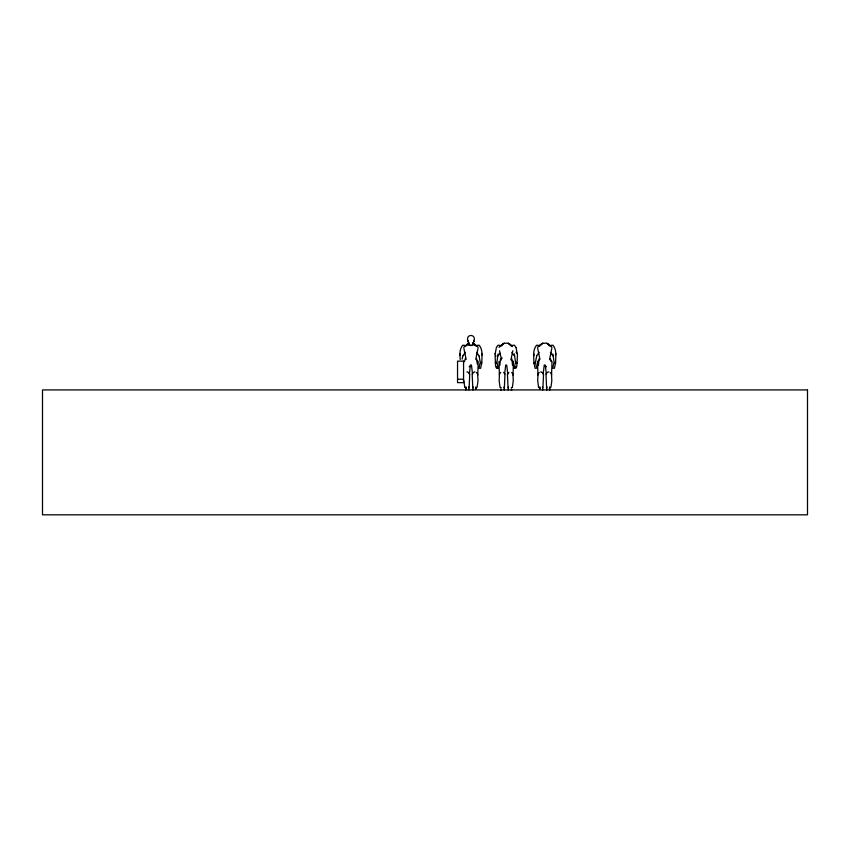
<?xml version="1.0" encoding="UTF-8"?>
<svg xmlns="http://www.w3.org/2000/svg" width="850" height="850" viewBox="0 0 850 850"><rect width="100%" height="100%" fill="white"/><g stroke="black" fill="none" stroke-linecap="round" stroke-linejoin="round"><path stroke-width="1.27" d="M471.442 365.001L472.568 374.319M506.706 365.001L507.822 374.319M514.346 353.908L515.61 362.822L517.034 363.12L517.48 354.206L516.056 352.144M545.254 365.001L546.38 374.319M552.893 353.908L554.168 362.822L554.869 363.216M477.764 375.02L478.199 361.452L476.478 360.145M513.017 375.02L513.464 361.452L511.094 359.975M551.565 375.02L552.011 361.452L550.279 360.145M533.938 363.12L533.598 353.494M468.626 344.494L468.764 342.837L469.126 343.783C462.358 332.722 479.538 332.722 472.77 343.783L473.142 342.837L473.269 344.494M465.959 390.022L466.087 386.92M539.814 388.992L539.899 386.92M469.115 387.866L469.731 373.957L468.318 372.428M504.369 387.866L504.985 373.957L503.572 372.428M542.927 387.866L543.543 373.957L542.119 372.428M477.286 364.034L476.627 358.764M512.497 365.224L511.881 358.764M473.854 341.647L473.96 340.297M472.929 389.991L473.174 386.931M508.194 389.991L508.428 386.931M546.741 389.991L546.986 386.931M533.938 362.833L535.096 368.305L536.754 368.178L535.755 363.587L534.639 362.281M517.225 353.77L516.046 347.565M459.786 353.494L460.254 359.561M495.051 353.494L495.391 363.12L496.092 363.216M496.804 362.822L498.068 353.908M535.351 362.822L536.658 356.054M477.998 348.436L475.745 359.401M512.858 350.721L510.999 359.401M551.809 348.436L549.557 359.401M469.328 374.319L470.454 365.001M504.592 374.319L505.707 365.001M543.139 374.319L544.266 365.001M481.652 355.513C482.513 351.996 481.355 348.022 479.177 345.206L475.022 345.61M555.464 355.513C556.325 351.996 555.167 348.022 552.989 345.206L548.834 345.61M462.113 359.082L462.846 356.054M464.493 361.654L465.269 358.764M539.081 358.764L538.454 365.224M481.769 362.833L480.611 368.305L478.954 368.178L479.953 363.587L481.068 362.281M514.218 368.178L515.217 363.587L516.332 362.281L517.034 362.833L516.768 366.467L515.865 368.305L514.218 368.178L515.812 366.722M555.581 362.833L554.423 368.305L552.766 368.178L553.764 363.587L554.88 362.281M462.857 355.884L465.29 352.346M498.111 355.884L499.938 353.228M536.669 355.884L539.102 352.346M500.714 372.459L499.471 374.085L499.152 380.672L499.991 387.122L501.171 388.036L500.469 387.409M539.261 372.459L538.018 374.085L537.699 380.672L538.549 387.122L539.729 388.036M473.588 372.428L472.164 373.957L472.781 387.866M508.842 372.428L507.429 373.957L508.045 387.866M547.389 372.428L545.976 373.957L546.593 387.866M475.501 388.461L477.158 387.122L478.008 380.672L477.689 374.085L476.446 372.459M549.312 388.461L550.97 387.122L551.82 380.672L551.501 374.085L550.258 372.459M511.944 387.409L511.243 388.036L512.423 387.122L513.273 380.672L512.943 374.085L511.7 372.459M463.696 347.289L468.956 343.23L464.578 346.609M498.961 347.289L504.22 343.23L508.194 343.23L510.669 344.696M537.508 347.289L542.767 343.23L546.752 343.23L549.227 344.696M469.2 366.807L470.953 365.447M499.832 346.609L504.22 343.23L501.744 344.696M538.39 346.609L542.767 343.23L540.292 344.696M539.229 360.145L537.508 361.452L537.954 375.02M466.48 344.696L468.956 343.23M510.287 345.61L514.441 345.206L516.035 347.544M502.265 358.031L500.459 358.944L499.896 365.224M498.196 368.178L496.549 368.305L495.646 366.467L495.391 362.833L496.081 362.281L497.207 363.587L498.196 368.178L496.602 366.722M500.682 360.145L501.319 359.975M511.201 390.022L511.849 389.959M474.087 371.992L475.001 371.939M547.899 371.992L548.813 371.939M457.544 379.228L463.569 379.228M540.706 371.939L541.62 371.992M466.894 371.939L467.808 371.992M500.565 389.959L501.213 390.022M468.86 345.228L473.046 345.228L470.953 345.599L468.743 344.866M540.685 345.61L536.531 345.206C534.352 348.022 533.194 351.996 534.055 355.513M502.127 345.61L497.973 345.206L496.379 347.544L495.189 353.77M466.873 345.61L462.719 345.206C460.541 348.022 459.382 351.996 460.243 355.513M477.317 346.609L472.94 343.23L475.416 344.696M472.94 343.23L478.199 347.289M551.129 346.609L546.752 343.23L552.011 347.289M511.7 345.939L508.194 343.23L512.529 346.556M465.917 388.036L464.737 387.122L463.888 380.672M544.754 365.447L546.508 366.807M539.017 387.409L540.207 388.461M465.216 387.409L466.395 388.461M495.497 355.513L496.028 356.118M550.418 352.346L552.851 355.884M511.87 352.346L514.303 355.884M476.606 352.346L479.039 355.884M550.439 358.764L551.214 361.654M539.962 359.401L537.71 348.436M501.415 359.401L499.556 350.721M466.151 359.401L463.898 348.436M479.049 356.054L480.356 362.822M555.921 353.494L555.581 363.12M482.109 353.494L481.769 363.12M467.936 340.297L468.042 341.647M542.534 386.931L542.778 389.991M503.986 386.931L504.231 389.991M468.722 386.931L468.966 389.991M549.621 386.92L549.748 390.022M475.809 386.92L475.894 388.992M499.396 375.02L498.961 361.452M463.569 361.133L457.544 361.133L457.544 382.649L463.569 382.649L463.569 361.133M807.5 389.927L42.5 389.927L42.5 514.824L807.5 514.824L807.5 389.927"/></g></svg>
